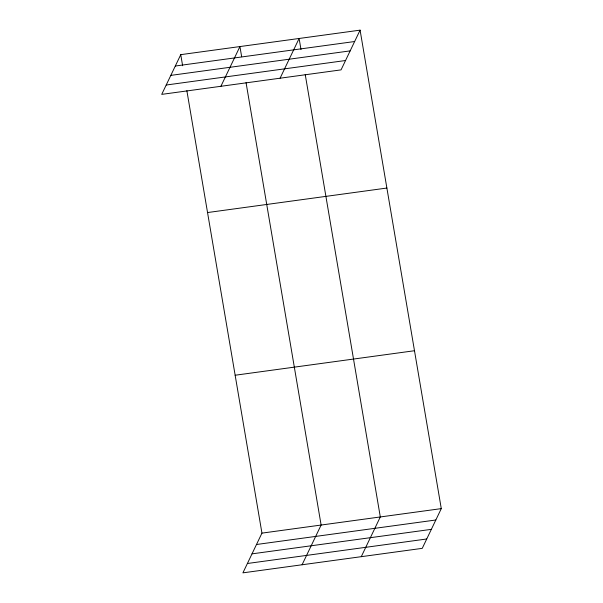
<?xml version="1.0" encoding="UTF-8"?>
<svg xmlns="http://www.w3.org/2000/svg" width="603" height="603" viewBox="0 0 603 603"><rect width="100%" height="100%" fill="white"/><g stroke="black" fill="none" stroke-linecap="round" stroke-linejoin="round"><path stroke-width="0.9" d="M180.749 54.654L161.717 94.377L341.057 69.873L360.089 30.15L180.749 54.654L182.634 65.735M220.902 86.289L239.934 46.567L241.66 56.727M280.086 78.202L299.118 38.479L300.995 49.559M186.862 90.669L261.943 533.127L242.911 572.85L422.251 548.346L441.283 508.623L360.089 30.15M302.088 564.762L321.12 525.04L246.047 82.581M361.272 556.675L380.305 516.952L305.224 74.493M175.3 66.028L354.647 41.524M170.822 75.383L350.162 50.878M166.202 85.023L345.542 60.519M207.545 212.55L386.885 188.046M235.147 375.232L414.487 350.727M261.943 533.127L441.283 508.623M256.494 544.501L435.833 519.997M252.009 553.856L431.349 529.351M247.388 563.496L426.728 538.984"/></g></svg>
